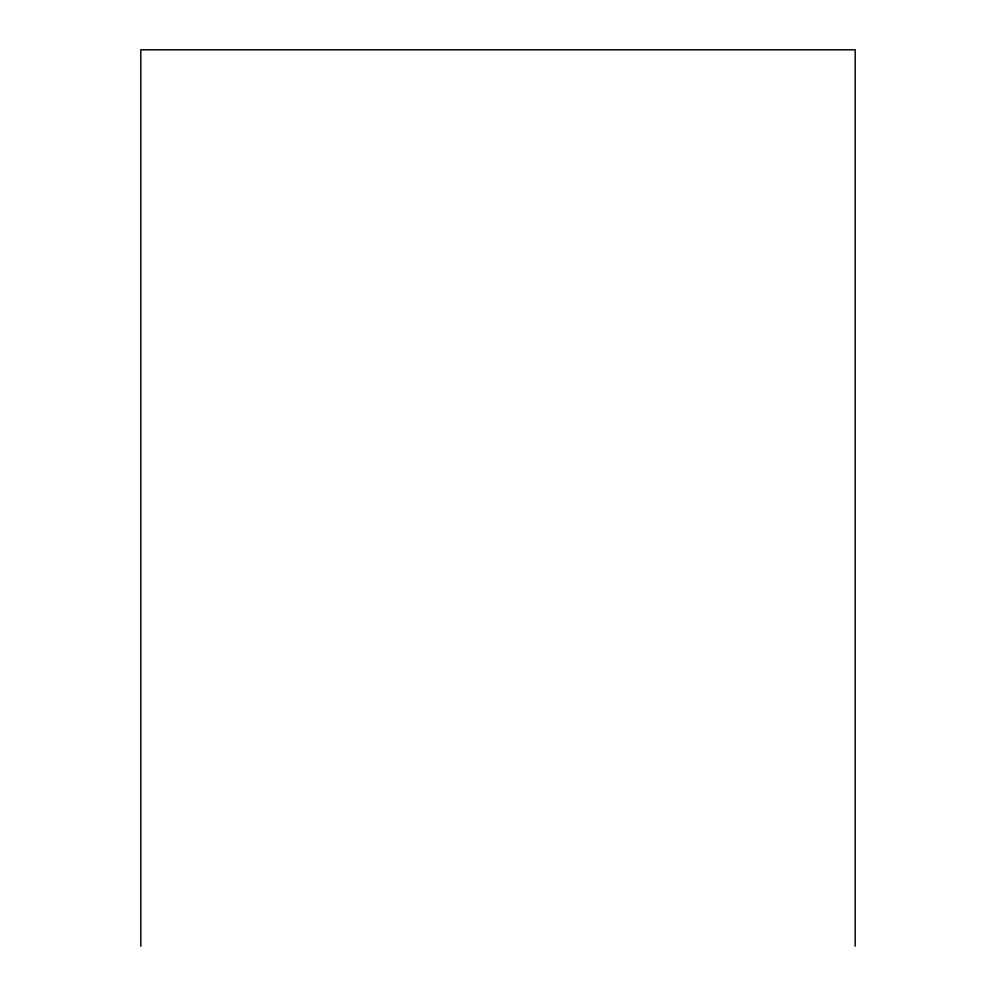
<?xml version="1.0" encoding="UTF-8"?>
<svg xmlns="http://www.w3.org/2000/svg" width="996" height="996" viewBox="0 0 996 996"><rect width="100%" height="100%" fill="white"/><g stroke="black" fill="none" stroke-linecap="round" stroke-linejoin="round"><path stroke-width="1.49" d="M855.178 946.2L855.178 49.8L140.822 49.8L140.822 946.2"/></g></svg>
